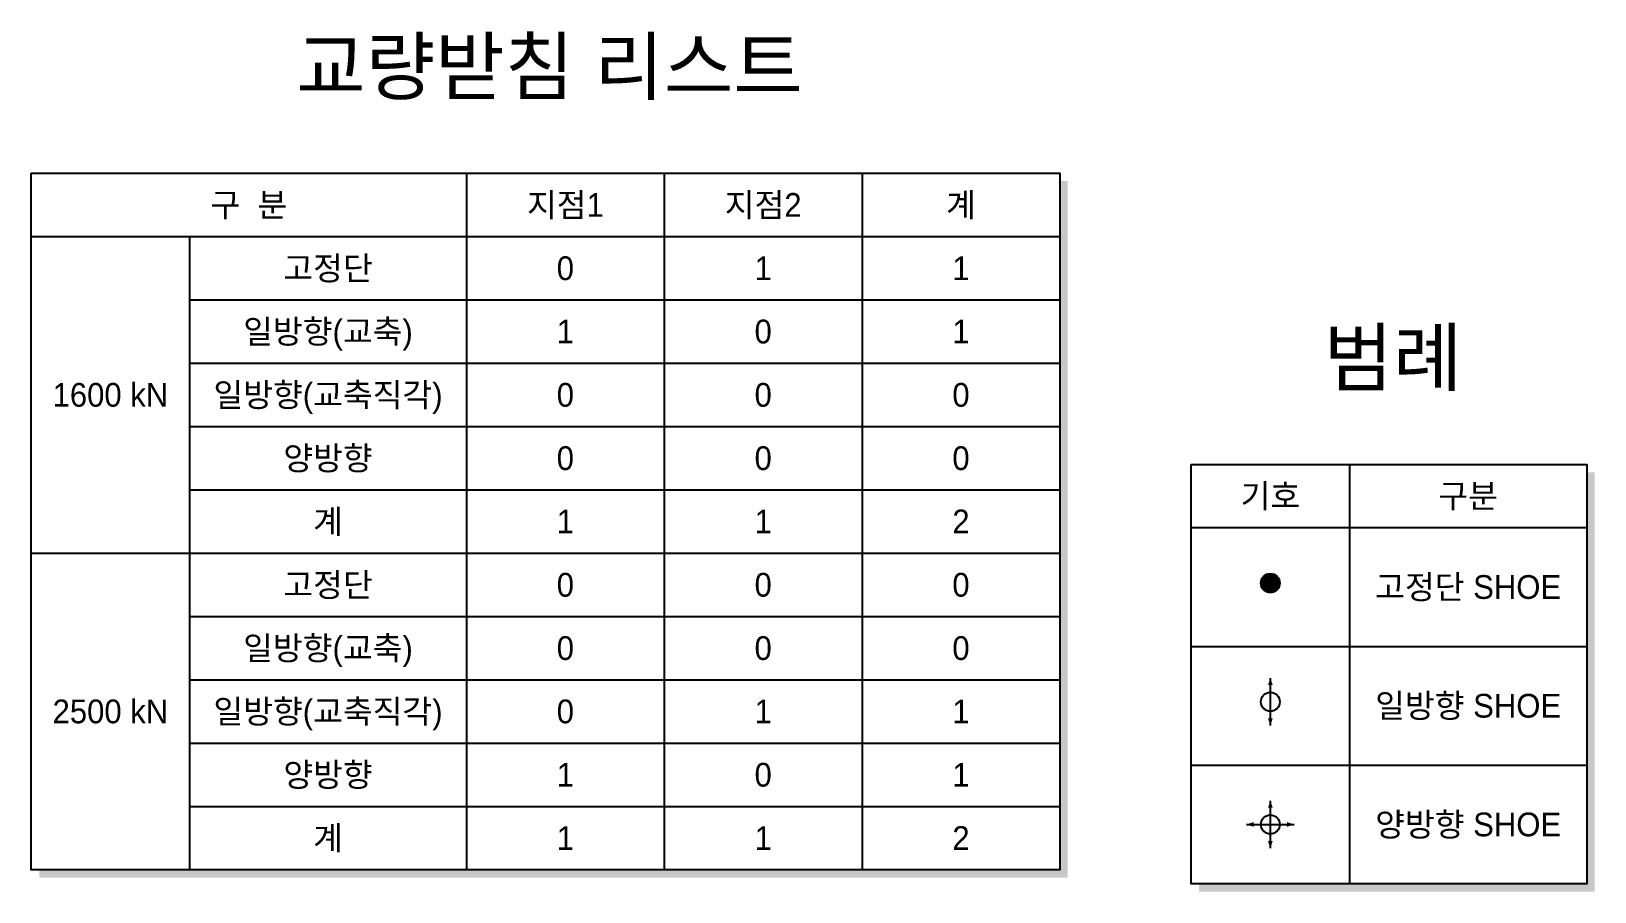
# Model space of a CAD drawing. Header units: feet. Extents: x 0 to 84100, y 0 to 59400.
# Drawn here: x 53386 to 73146, y 13856 to 24728 of the extents above; entities that cross this region are included whole.
import ezdxf
from ezdxf.enums import TextEntityAlignment as Align

# ---------------------------------------------------------------- set-up
doc = ezdxf.new("R2010")
doc.units = ezdxf.units.FT
doc.header["$LTSCALE"] = 550
doc.header["$MEASUREMENT"] = 0
for name, color, linetype in [('CS-CONC-LEAN', 3, 'CONTINUOUS'), ('CS-TABL-LIN1', 4, 'CONTINUOUS'), ('CS-TABL-LIN2', 1, 'CONTINUOUS'), ('CS-TABL-TEX1', 6, 'CONTINUOUS'), ('CS-TABL-TEX2', 3, 'CONTINUOUS'), ('CZ-TEX1', 6, 'CONTINUOUS')]:
    doc.layers.add(name, color=color, linetype=linetype)
doc.styles.add('A_STANDARD', font='')
doc.styles.get('A_STANDARD').set_extended_font_data('Dotum')

msp = doc.modelspace()

# ---------------------------------------------------------------- linework, layer by layer
at = {"layer": 'CS-CONC-LEAN'}
for p, q in [((69046, 15956), (69046, 16556)), ((69046, 14406), (69046, 15006)), ((68746, 14706), (69346, 14706))]:
    msp.add_line(p, q, dxfattribs=at)
at = {"layer": 'CS-CONC-LEAN', "const_width": 120}
msp.add_lwpolyline([(69106, 17756, 1), (68986, 17756, 1)], format="xyb", close=True, dxfattribs=at)
at = {"layer": 'CS-CONC-LEAN'}
for centre in [(69046, 17756), (69046, 16256), (69046, 14706)]:
    msp.add_circle(centre, 120, dxfattribs=at)
for points in [[(69046, 16556), (69016, 16466), (69046, 16556), (69076, 16466)], [(69046, 15956), (69016, 16046), (69046, 15956), (69076, 16046)], [(69046, 15006), (69016, 14916), (69046, 15006), (69076, 14916)], [(68746, 14706), (68836, 14676), (68746, 14706), (68836, 14736)], [(69346, 14706), (69256, 14676), (69346, 14706), (69256, 14736)], [(69046, 14406), (69016, 14496), (69046, 14406), (69076, 14496)]]:
    msp.add_solid(points, dxfattribs=at)
at = {"layer": 'CS-TABL-LIN1'}
for points in [[(53386, 22934), (66386, 22934), (66386, 14134), (53386, 14134)], [(68046, 19256), (73046, 19256), (73046, 13956), (68046, 13956)]]:
    msp.add_lwpolyline(points, close=True, dxfattribs=at)
for points in [[(66386, 22834), (66486, 22834), (66386, 14134), (66486, 14134)], [(73046, 19156), (73146, 19156), (73046, 13956), (73146, 13956)], [(53486, 14134), (66486, 14134), (53486, 14034), (66486, 14034)], [(68146, 13956), (73146, 13956), (68146, 13856), (73146, 13856)]]:
    msp.add_solid(points, dxfattribs=at)
at = {"layer": 'CS-TABL-LIN2'}
for p, q in [((58886, 22934), (58886, 14134)), ((61386, 22934), (61386, 14134)), ((63886, 22934), (63886, 14134)), ((53386, 22134), (66386, 22134)), ((55386, 22134), (55386, 14134)), ((55386, 21334), (66386, 21334)), ((55386, 20534), (66386, 20534)), ((55386, 19734), (66386, 19734)), ((70046, 19256), (70046, 13956)), ((55386, 18934), (66386, 18934)), ((68046, 18456), (73046, 18456)), ((53386, 18134), (66386, 18134)), ((55386, 17334), (66386, 17334)), ((68046, 16956), (73046, 16956)), ((55386, 16534), (66386, 16534)), ((55386, 15734), (66386, 15734)), ((68046, 15456), (73046, 15456)), ((55386, 14934), (66386, 14934))]:
    msp.add_line(p, q, dxfattribs=at)

# ---------------------------------------------------------------- texts
at = {"layer": 'CS-TABL-TEX1', "style": 'A_STANDARD'}
for s, p in [('구  분', (56136, 22384)), ('지점1', (60136, 22384)), ('지점2', (62636, 22384)), ('계', (65136, 22384)), ('고정단', (57136, 21584)), ('일방향(교축)', (57136, 20784)), ('1600 kN', (54386, 19984)), ('일방향(교축직각)', (57136, 19984)), ('양방향', (57136, 19184)), ('기호', (69046, 18706)), ('구분', (71546, 18706)), ('계', (57136, 18384)), ('고정단', (57136, 17584)), ('일방향(교축)', (57136, 16784)), ('2500 kN', (54386, 15984)), ('일방향(교축직각)', (57136, 15984)), ('양방향', (57136, 15184)), ('계', (57136, 14384))]:
    msp.add_text(s, height=300, dxfattribs=at).set_placement(p, align=Align.CENTER)
at = {"layer": 'CS-TABL-TEX2', "style": 'A_STANDARD'}
for s, p in [('0', (60136, 21584)), ('1', (62636, 21584)), ('1', (65136, 21584)), ('1', (60136, 20784)), ('0', (62636, 20784)), ('1', (65136, 20784)), ('0', (60136, 19984)), ('0', (62636, 19984)), ('0', (65136, 19984)), ('0', (60136, 19184)), ('0', (62636, 19184)), ('0', (65136, 19184)), ('1', (60136, 18384)), ('1', (62636, 18384)), ('2', (65136, 18384)), ('0', (60136, 17584)), ('0', (62636, 17584)), ('0', (65136, 17584)), ('고정단 SHOE', (71546, 17556)), ('0', (60136, 16784)), ('0', (62636, 16784)), ('0', (65136, 16784)), ('0', (60136, 15984)), ('1', (62636, 15984)), ('1', (65136, 15984)), ('일방향 SHOE', (71546, 16056)), ('1', (60136, 15184)), ('0', (62636, 15184)), ('1', (65136, 15184)), ('양방향 SHOE', (71546, 14556)), ('1', (60136, 14384)), ('1', (62636, 14384)), ('2', (65136, 14384))]:
    msp.add_text(s, height=300, dxfattribs=at).set_placement(p, align=Align.CENTER)
at = {"layer": 'CZ-TEX1', "style": 'A_STANDARD'}
for s, p in [('교량받침 리스트', (59936, 23934)), ('범례', (70596, 20256))]:
    msp.add_text(s, height=700, dxfattribs=at).set_placement(p, align=Align.CENTER)

doc.saveas('drawing.dxf')
